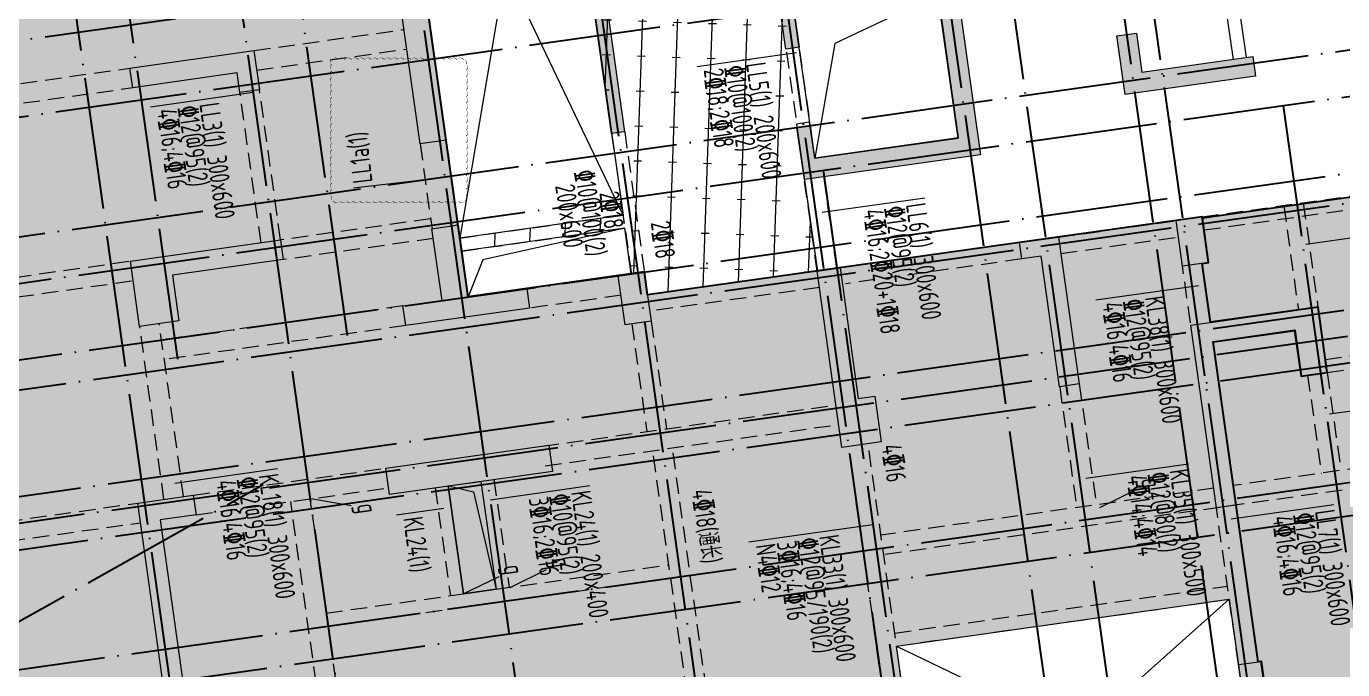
# Model space of a CAD drawing. Header units: millimetres. Extents: x 1089227 to 13101469, y 618865 to 10240562.
# Drawn here: x 3715404 to 3735382, y 4810079 to 4819837 of the extents above; entities that cross this region are included whole.
import ezdxf
from ezdxf.enums import TextEntityAlignment as Align

# ---------------------------------------------------------------- set-up
doc = ezdxf.new("R2010")
doc.units = ezdxf.units.MM
doc.header["$LTSCALE"] = 1000
doc.linetypes.add('DOTE', pattern=[2.42, 2, -0.2, 0.02, -0.2])
doc.linetypes.add('HIDDEN', pattern=[0.375, 0.25, -0.125])
doc.layers.get('0').update_dxf_attribs({"linetype": 'CONTINUOUS'})
doc.layers.add('0914调整', color=1, linetype='CONTINUOUS', plot=False)
for name, color, linetype in [('C-H', 8, 'CONTINUOUS'), ('DOTE', 1, 'DOTE'), ('辅助', 7, 'CONTINUOUS'), ('降板范围', 7, 'CONTINUOUS')]:
    doc.layers.add(name, color=color, linetype=linetype)
for name, color, linetype, lineweight in [('S-BEAM-DASH', 4, 'HIDDEN', 0), ('S-BEAM-SE-DASH', 3, 'HIDDEN', 0), ('S-HOLE', 11, 'CONTINUOUS', 0), ('S-SLAB', 160, 'CONTINUOUS', 0), ('S-SLAB-HATCH', 73, 'CONTINUOUS', 0), ('S-WALL', 31, 'CONTINUOUS', 0), ('梁原位标注', 7, 'CONTINUOUS', 18), ('梁名称编号', 2, 'CONTINUOUS', 18), ('梁标注引线', 2, 'CONTINUOUS', 18), ('梁集中标注', 2, 'CONTINUOUS', 18)]:
    doc.layers.add(name, color=color, linetype=linetype, lineweight=lineweight)
doc.styles.add('Style 1', font='yjkeng.shx', dxfattribs={"width": 0.7, "height": 300, "bigfont": 'yjkchn.shx'})

# ---------------------------------------------------------------- blocks, each defined once
blk = doc.blocks.new('52+', base_point=(0, -1000))
at = {"layer": 'DOTE', "color": 14}
for p, q in [((6500, 40365.9), (6500, -4203.8)), ((7300, 40365.9), (7300, 9200)), ((9000, 40365.9), (9000, -4203.8)), ((9900, 40365.9), (9900, 9200)), ((11700, 40365.9), (11700, -4203.8)), ((14400, 40365.9), (14400, -4203.8)), ((17200, 40365.9), (17200, -4203.8)), ((19650, 40365.9), (19650, -4203.8)), ((20600, 40365.9), (20600, -4203.8)), ((22250, 40365.9), (22250, -4203.8)), ((22700, 40365.9), (22700, -4203.8)), ((-1268, 14450), (32065.5, 14450)), ((-1268, 13300), (32065.5, 13300)), ((-1268, 11500), (32065.5, 11500)), ((-1268, 10800), (32065.5, 10800)), ((17400, 10801.1), (17400, -4203.8)), ((24450, 10800), (24450, -4203.8)), ((-1268, 9650), (32065.5, 9650)), ((-1268, 9200), (32065.5, 9200)), ((-1268, 7600), (32065.5, 7600)), ((-1268, 7200), (32065.5, 7200)), ((-1268, 6800), (32065.5, 6800)), ((-1268, 5000), (32065.5, 5000)), ((-1268, 4500), (32065.5, 4500))]:
    blk.add_line(p, q, dxfattribs=at)
blk = doc.blocks.new('塔楼轴网260428')
at = {"layer": '辅助', "rotation": 8.00000038206086}
blk.add_blockref('52+', (-192268.4, -21666.4), dxfattribs=at)
blk = doc.blocks.new('裙房轴网260428')
at = {"layer": 'DOTE', "color": 16, "linetype": 'DOTE'}
blk.add_line((-204725.1, -23271), (-185177.7, -12326.4), dxfattribs=at)
blk = doc.blocks.new('04地块地下轴网260428')
for name in ['裙房轴网260428', '塔楼轴网260428']:
    blk.add_blockref(name, (0, 0))
blk = doc.blocks.new('QZ-TL-0808')
at = {"layer": 'C-H'}
for points in [[(-135554, -94572), (-134860, -94474), (-134916, -94078), (-135906, -94217), (-135697, -95705), (-137876, -96011), (-138001, -95118), (-137803, -95090), (-137887, -94496), (-138283, -94551), (-137977, -96730), (-137779, -96703), (-137848, -96209), (-135669, -95903), (-135364, -98079), (-137542, -98386), (-137612, -97890), (-137810, -97918), (-137643, -99106), (-137445, -99078), (-137514, -98584), (-135336, -98278), (-135030, -100456), (-137208, -100762), (-137278, -100267), (-137476, -100295), (-137309, -101484), (-137111, -101454), (-137180, -100960), (-135002, -100654), (-134696, -102833), (-136874, -103139), (-136944, -102644), (-137142, -102672), (-137030, -103464), (-134357, -103088)], [(-140707, -97417), (-140509, -97389), (-139758, -102737), (-139956, -102764)], [(-143552, -98018), (-143156, -97963), (-142467, -102865), (-142863, -102920)], [(-132163, -102174), (-132288, -101283), (-131991, -101241), (-131907, -101835), (-130224, -101598), (-130182, -101895)], [(-147266, -101772), (-145384, -101507), (-145300, -102102), (-145598, -102143), (-145639, -101846), (-147224, -102069)], [(-131389, -104085), (-130993, -104029), (-130896, -104722), (-131292, -104778)], [(-143081, -105677), (-143123, -105380), (-142529, -105297), (-142682, -104208), (-142282, -104151), (-142133, -105241), (-141241, -105116), (-141200, -105413)], [(-147119, -105690), (-147258, -104699), (-144980, -104379), (-144939, -104676), (-146622, -104913), (-146525, -105606)], [(-133731, -104666), (-133766, -104419), (-133172, -104335), (-132858, -106563), (-133156, -106605), (-133434, -104625)], [(-139855, -104921), (-139459, -104865), (-139354, -105608), (-139750, -105664)], [(-135963, -106747), (-136211, -106782), (-136489, -104802), (-136836, -104850), (-136460, -107524), (-135866, -107440)], [(-131166, -105669), (-129235, -105398), (-129096, -106388), (-129492, -106444), (-129590, -105751), (-130828, -105925), (-130480, -108400), (-130777, -108442)], [(-143383, -107841), (-140907, -107493), (-140852, -107889), (-143327, -108237)], [(-146749, -111192), (-147146, -108369), (-146304, -108251), (-146263, -108548), (-146807, -108625), (-146452, -111150)], [(-130443, -110819), (-130096, -110770), (-129832, -112651), (-129584, -112617), (-129445, -113607), (-130039, -113690)]]:
    blk.add_hatch(color=256, dxfattribs=at).paths.add_polyline_path(points)
at = {"layer": 'S-WALL'}
for points in [[(-135554, -94572), (-134357, -103088), (-137030, -103464), (-137142, -102672), (-136944, -102644), (-136874, -103139), (-134696, -102833), (-135002, -100654)], [(-137180, -100960), (-137111, -101454), (-137309, -101484), (-137476, -100295)], [(-132163, -102174), (-132288, -101283), (-131991, -101241), (-131907, -101835), (-130224, -101598), (-130182, -101895), (-132163, -102174)], [(-147266, -101772), (-145384, -101507), (-145300, -102102), (-145598, -102143), (-145639, -101846), (-147224, -102069), (-147266, -101772)], [(-143081, -105677), (-143123, -105380), (-142529, -105297), (-142682, -104208), (-142282, -104151), (-142133, -105241), (-141241, -105116), (-141200, -105413), (-143081, -105677)], [(-147119, -105690), (-147258, -104699), (-144980, -104379), (-144939, -104676), (-146622, -104913), (-146525, -105606), (-147119, -105690)], [(-133731, -104666), (-133766, -104419), (-133172, -104335), (-132858, -106563), (-133156, -106605), (-133434, -104625), (-133731, -104666), (-133766, -104419)], [(-136836, -104850), (-136489, -104802), (-136211, -106782), (-135963, -106747), (-135866, -107440), (-136460, -107524), (-136836, -104850)], [(-131166, -105669), (-129235, -105398), (-129096, -106388), (-129492, -106444), (-129590, -105751), (-130828, -105925), (-130480, -108400), (-130777, -108442), (-131166, -105669)], [(-146749, -111192), (-147146, -108369), (-146304, -108251), (-146263, -108548), (-146807, -108625), (-146452, -111150), (-146749, -111192)], [(-130443, -110819), (-130096, -110770), (-129832, -112651), (-129584, -112617), (-129445, -113607), (-130039, -113690), (-130443, -110819)]]:
    blk.add_lwpolyline(points, dxfattribs=at)
for points in [[(-140707, -97417), (-140509, -97389), (-139758, -102737), (-139956, -102764)], [(-143552, -98018), (-143156, -97963), (-142467, -102865), (-142863, -102920)], [(-131389, -104085), (-130993, -104029), (-130896, -104722), (-131292, -104778)], [(-139855, -104921), (-139459, -104865), (-139354, -105608), (-139750, -105664)], [(-143383, -107841), (-140907, -107493), (-140852, -107889), (-143327, -108237)]]:
    blk.add_lwpolyline(points, close=True, dxfattribs=at)
blk = doc.blocks.new('1F柱网-0808')
blk.add_blockref('QZ-TL-0808', (144880, 148457))
blk = doc.blocks.new('2FJGBZ')
at = {"layer": 'S-SLAB-HATCH'}
h = blk.add_hatch(dxfattribs=at)
h.set_pattern_fill('松散材料', color=256, scale=200, angle=8)
h.set_pattern_definition([(8.0000004, (-5457252.86, 1932872.46), (133.485347, 397.445483), [0, -375])])
h.paths.add_polyline_path([(-9941, 34947), (-8108, 35973), (-7021, 34031), (-8854, 33005)], flags=16)
h.paths.add_polyline_path([(-5324, 26702), (-3492, 27727), (-2393, 25764), (-4225, 24738)], flags=16)
h.paths.add_polyline_path([(-593, 32496), (-676, 33091), (-924, 33056), (-1230, 35235), (701, 35506), (1091, 32733)], flags=16)
h.paths.add_polyline_path([(9248, 37919), (14299, 38629), (14772, 35262), (9722, 34554)], flags=16)
h.paths.add_polyline_path([(-685, 57224), (-2616, 56953), (-2950, 59330), (-1019, 59601)], flags=17)
h.paths.add_polyline_path([(-1646, 64057), (-2933, 63876), (-3114, 65163), (-1827, 65344)], flags=16)
h.paths.add_polyline_path([(-24126, 53937), (-21332, 55501), (-20160, 53408), (-22952, 51844)], flags=16)
edge = h.paths.add_edge_path()
edge.add_line((8274, 69995), (8191, 70590))
edge.add_line((8191, 70590), (3804, 69973))
edge.add_line((3804, 69973), (2121, 81951))
edge.add_line((2121, 81951), (-4347, 81042))
edge.add_line((-4347, 81042), (-6158, 83583))
edge.add_line((-6158, 83583), (-29732, 67073))
edge.add_line((-29732, 67073), (-29727, 67065))
edge.add_arc((-27730, 64687), 3105, 130.0192, 209.2114)
edge.add_line((-30440, 63171), (-28906, 60430))
edge.add_line((-28906, 60430), (-28209, 60820))
edge.add_line((-28209, 60820), (-23030, 51571))
edge.add_line((-23030, 51571), (-21720, 52305))
edge.add_line((-21720, 52305), (-19375, 48117))
edge.add_line((-19375, 48117), (-20683, 47384))
edge.add_line((-20683, 47384), (-16580, 40054))
edge.add_line((-16580, 40054), (-15271, 40787))
edge.add_line((-15271, 40787), (-13928, 38388))
edge.add_line((-13928, 38388), (-15237, 37655))
edge.add_line((-15237, 37655), (-7004, 22953))
edge.add_line((-7004, 22953), (-2295, 25590))
edge.add_line((-2295, 25590), (192, 21150))
edge.add_line((192, 21150), (9708, 26465))
edge.add_line((9708, 26465), (9462, 26902))
edge.add_line((9462, 26902), (13922, 29398))
edge.add_line((13922, 29398), (14261, 29587))
edge.add_line((14261, 29587), (12238, 32884))
edge.add_line((12238, 32884), (12186, 33190))
edge.add_line((12186, 33190), (11986, 34618))
edge.add_line((11986, 34618), (14806, 35014))
edge.add_line((14806, 35014), (14841, 34766))
edge.add_line((14841, 34766), (15435, 34850))
edge.add_line((15435, 34850), (15296, 35840))
edge.add_line((15296, 35840), (15049, 35805))
edge.add_line((15049, 35805), (14786, 37687))
edge.add_line((14786, 37687), (14735, 37681))
edge.add_line((14735, 37681), (14054, 42533))
edge.add_line((14054, 42533), (15292, 42708))
edge.add_line((15292, 42708), (15390, 42014))
edge.add_line((15390, 42014), (15786, 42070))
edge.add_line((15786, 42070), (15647, 43059))
edge.add_line((15647, 43059), (14012, 42829))
edge.add_line((14012, 42829), (13886, 43721))
edge.add_line((13886, 43721), (13985, 43736))
edge.add_line((13985, 43736), (13889, 44429))
edge.add_line((13889, 44429), (5471, 43245))
edge.add_line((5471, 43245), (5422, 43593))
edge.add_line((5422, 43593), (2748, 43216))
edge.add_line((2748, 43216), (1399, 52821))
edge.add_line((1399, 52821), (1744, 52870))
edge.add_line((1744, 52870), (1737, 52919))
edge.add_line((1737, 52919), (2332, 53003))
edge.add_line((2332, 53003), (2338, 52953))
edge.add_line((2338, 52953), (3676, 53141))
edge.add_line((3676, 53141), (3627, 53490))
edge.add_line((3627, 53490), (2735, 53363))
edge.add_line((2735, 53363), (2179, 57324))
edge.add_line((2179, 57324), (-346, 56969))
edge.add_line((-346, 56969), (-388, 57266))
edge.add_line((-388, 57266), (-685, 57224))
edge.add_line((-685, 57224), (-1450, 62671))
edge.add_line((-1450, 62671), (-1154, 62713))
edge.add_line((-1154, 62713), (-1975, 68555))
edge.add_line((-1975, 68555), (8274, 69995))
h.paths.add_polyline_path([(-14963, 37579), (-12696, 38848), (-11523, 36754), (-13791, 35485)], flags=16)
h = blk.add_hatch(dxfattribs=at)
h.set_pattern_fill('橡胶', color=256, scale=150, angle=8)
h.set_pattern_definition([(88, (-21741.7, -30030.15), (-530.007, 18.5083), []), (178, (-21131.1, -29460.8), (-18.5083, -530.007), [120, -410.33])])
h.paths.add_polyline_path([(8047, 43607), (5471, 43245), (5422, 43592), (2749, 43218), (1399, 52821), (1744, 52870), (1737, 52919), (2333, 53003), (2340, 52954), (3676, 53141), (3711, 52894), (4107, 52949), (4066, 53247), (6639, 53608), (6682, 53311), (7077, 53367), (7035, 53664), (9016, 53942), (10185, 45625), (8007, 45320), (7930, 45863), (7732, 45835)])
h.paths.add_polyline_path([(2748, 43216), (5223, 43565), (5127, 44258), (2651, 43910)])
h.paths.add_polyline_path([(5099, 44455), (2623, 44107), (1524, 51930), (4000, 52278)], flags=16)
h.paths.add_polyline_path([(2733, 52302), (1496, 52128), (1391, 52871), (2629, 53045)])
h.paths.add_polyline_path([(2834, 53023), (3676, 53141), (3711, 52894), (3909, 52922), (3972, 52476), (2931, 52330)], flags=17)
h.paths.add_polyline_path([(7630, 53747), (7035, 53664), (7077, 53367), (6880, 53339), (7005, 52448), (7797, 52559)], flags=16)
h.paths.add_polyline_path([(9184, 52751), (7995, 52584), (7828, 53775), (9016, 53942)])
h.paths.add_polyline_path([(7033, 52246), (9212, 52552), (9518, 50375), (7339, 50069)], flags=16)
h.paths.add_polyline_path([(7367, 49871), (9546, 50177), (9851, 48001), (7673, 47695)], flags=16)
h.paths.add_polyline_path([(7701, 47495), (9880, 47801), (10185, 45624), (8007, 45318)])
h = blk.add_hatch(dxfattribs=at)
h.set_pattern_fill('GRASS', color=256, scale=150, angle=8)
h.set_pattern_definition([(98.0000004, (-5457252.86, 1932872.46), (-338.085388, 254.76561), [79.374198, -519.303045]), (53, (-5457252.86, 1932872.46), (-338.08562, 254.765784), [79.374198, -343.954845]), (143, (-5457252.86, 1932872.46), (-254.765784, -338.08562), [79.374198, -343.954845])])
h.paths.add_polyline_path([(15281, 27932), (15106, 27833), (14089, 29483), (14429, 29693), (14220, 30033), (14048, 29928), (12238, 32885), (11986, 34618), (14806, 35014), (14841, 34766), (15435, 34850), (15296, 35840), (15049, 35805), (14784, 37687), (14735, 37680), (14568, 38869), (14054, 42532), (15292, 42707), (15389, 42014), (15786, 42070), (15647, 43059), (14013, 42830), (13886, 43721), (13985, 43736), (13891, 44416), (37277, 47715), (40077, 43161), (34920, 39994), (28083, 35793), (15579, 28114)])
at = {"layer": 'S-BEAM-DASH', "linetype": 'Continuous'}
for p, q in [((14559, 46846), (14177, 49569)), ((14361, 46818), (13978, 49541)), ((2941, 40416), (3170, 38781)), ((2445, 40347), (2675, 38711)), ((2675, 38711), (3170, 38781))]:
    blk.add_line(p, q, dxfattribs=at)
at = {"layer": 'S-BEAM-DASH'}
for p, q in [((13888, 44428), (37248, 47710)), ((13916, 44230), (37082, 47484)), ((-502, 46951), (1774, 47271)), ((-460, 46654), (1816, 46974)), ((7777, 46952), (7930, 45863)), ((7579, 46925), (7732, 45835)), ((-6643, 46086), (-2383, 46686)), ((-6602, 45791), (-2342, 46389)), ((-99, 44079), (-419, 46357)), ((-396, 44037), (-716, 46315)), ((4925, 45691), (5224, 43565)), ((5123, 45719), (5422, 43593)), ((2018, 45535), (2199, 44249)), ((2442, 45394), (2595, 44305)), ((8045, 43606), (7850, 44993)), ((8342, 43648), (8147, 45035)), ((15125, 44602), (15348, 43017)), ((15422, 44643), (15645, 43059)), ((2178, 44398), (-100, 44078)), ((11709, 44121), (13492, 44372)), ((2219, 44101), (-58, 43780)), ((11115, 44038), (8442, 43662)), ((11744, 43874), (13527, 44124)), ((-6734, 43145), (-2378, 43758)), ((11150, 43790), (8476, 43415)), ((8046, 43607), (5471, 43246)), ((13709, 42824), (13589, 43679)), ((14012, 42829), (13886, 43721)), ((-6692, 42848), (-2334, 43461)), ((5026, 43536), (3639, 43341)), ((8080, 43359), (5506, 42999)), ((5068, 43239), (3681, 43044)), ((1758, 43077), (-1906, 42562)), ((-1869, 40143), (-2238, 42767)), ((-1572, 40185), (-1941, 42809)), ((1800, 42779), (-1864, 42265)), ((5230, 42807), (5459, 41173)), ((5527, 42849), (5756, 41215)), ((15757, 42267), (19817, 42837)), ((15785, 42069), (19845, 42639)), ((15488, 42028), (15696, 40542)), ((15785, 42069), (15993, 40583)), ((11725, 41852), (11983, 40020)), ((12023, 41894), (12280, 40062)), ((3875, 40950), (8331, 41576)), ((3916, 40653), (8372, 41279)), ((9388, 36926), (8817, 40989)), ((20054, 41154), (14359, 40354)), ((6170, 36474), (5550, 40883)), ((6467, 36516), (5847, 40925)), ((9091, 36885), (8520, 40947)), ((20095, 40857), (9054, 39305)), ((-1423, 40206), (1498, 40616)), ((3139, 40444), (3368, 38809)), ((-1382, 39909), (1540, 40319)), ((2247, 40319), (2477, 38684)), ((14063, 40312), (9012, 39602)), ((-4642, 39753), (-2265, 40087)), ((701, 35506), (54, 40110)), ((998, 35547), (351, 40152)), ((14438, 37638), (14104, 40015)), ((14735, 37680), (14401, 40057)), ((-4600, 39456), (-2223, 39790)), ((3170, 38781), (5794, 39150)), ((622, 38221), (5821, 38952)), ((9221, 38117), (14271, 38827)), ((594, 38419), (2675, 38711))]:
    blk.add_line(p, q, dxfattribs=at)
at = {"layer": 'S-BEAM-SE-DASH'}
for p, q in [((2622, 44108), (5099, 44456)), ((2650, 43910), (5127, 44258)), ((9248, 37919), (14299, 38629))]:
    blk.add_line(p, q, dxfattribs=at)
at = {"layer": 'S-HOLE'}
for points in [[(5099, 44455), (2623, 44107), (1524, 51930), (4000, 52278)], [(7701, 47495), (9880, 47801), (10185, 45624), (8007, 45318)], [(2748, 43216), (5223, 43565), (5127, 44258), (2651, 43910)], [(9248, 37919), (14299, 38629), (14772, 35262), (9722, 34554)]]:
    blk.add_lwpolyline(points, close=True, dxfattribs=at)
for points in [[(4000, 52278), (2623, 44108)], [(5098, 44455), (1524, 51930)], [(9880, 47801), (8311, 47056), (8007, 45318)], [(5126, 44258), (2969, 43777), (2748, 43216)], [(2675, 38711), (2445, 40347), (2941, 40415), (3170, 38781), (2675, 38711)], [(2450, 40347), (2826, 40259), (3170, 38781)], [(9722, 34552), (14299, 38629)], [(9248, 37919), (14772, 35262)]]:
    blk.add_lwpolyline(points, dxfattribs=at)
at = {"layer": 'S-SLAB'}
blk.add_lwpolyline([(8047, 43607), (5471, 43245), (5422, 43592), (2749, 43218), (1399, 52821), (1744, 52870), (1737, 52919), (2333, 53003), (2340, 52954), (3676, 53141), (3711, 52894), (4107, 52949), (4066, 53247), (6639, 53608), (6682, 53311), (7077, 53367), (7035, 53664), (9016, 53942), (10185, 45625), (8007, 45320), (7930, 45863), (7732, 45835)], close=True, dxfattribs=at)
at = {"layer": '降板范围'}
for points in [[(15049, 35805), (14786, 37687), (14735, 37681), (14054, 42533), (15292, 42708), (15390, 42014), (15786, 42070), (15647, 43059), (14012, 42829), (13886, 43721), (13985, 43736), (13889, 44429), (5471, 43245), (5422, 43593), (2748, 43216), (1399, 52821)], [(15049, 35805), (14784, 37687), (14735, 37680), (14568, 38869), (14054, 42532), (15292, 42707), (15389, 42014), (15786, 42070), (15647, 43059), (14013, 42830), (13886, 43721), (13985, 43736), (13891, 44416), (37277, 47715)]]:
    blk.add_lwpolyline(points, dxfattribs=at)
blk.add_blockref('1F柱网-0808', (0, 0))

msp = doc.modelspace()

# ---------------------------------------------------------------- linework, layer by layer
at = {"layer": '0914调整'}
msp.add_lwpolyline([(3720039.775, 4819332.107, 0, 10, -0.52056705), (3720139.775, 4819332.107, 0, 10, -0.52056705), (3720239.775, 4819332.107, 0, 10, -0.52056705), (3720339.775, 4819332.107, 0, 10, -0.52056705), (3720439.775, 4819332.107, 0, 10, -0.52056705), (3720539.775, 4819332.107, 0, 10, -0.52056705), (3720639.775, 4819332.107, 0, 10, -0.52056705), (3720739.775, 4819332.107, 0, 10, -0.52056705), (3720839.775, 4819332.107, 0, 10, -0.52056705), (3720939.775, 4819332.107, 0, 10, -0.52056705), (3721039.775, 4819332.107, 0, 10, -0.52056705), (3721139.775, 4819332.107, 0, 10, -0.52056705), (3721239.775, 4819332.107, 0, 10, -0.52056705), (3721339.775, 4819332.107, 0, 10, -0.52056705), (3721439.775, 4819332.107, 0, 10, -0.52056705), (3721539.775, 4819332.107, 0, 10, -0.52056705), (3721639.775, 4819332.107, 0, 10, -0.52056705), (3721739.775, 4819332.107, 0, 10, -0.52056705), (3721839.775, 4819332.107, 0, 10, -0.52056705), (3721939.775, 4819332.107, 0, 10, -0.52056705), (3722039.775, 4819332.107, 0, 10, -0.52056705), (3722079.532, 4819271.864, 0, 10, -0.52056705), (3722079.532, 4819171.864, 0, 10, -0.52056705), (3722079.532, 4819071.864, 0, 10, -0.52056705), (3722079.532, 4818971.864, 0, 10, -0.52056705), (3722079.532, 4818871.864, 0, 10, -0.52056705), (3722079.532, 4818771.864, 0, 10, -0.52056705), (3722079.532, 4818671.864, 0, 10, -0.52056705), (3722079.532, 4818571.864, 0, 10, -0.52056705), (3722079.532, 4818471.864, 0, 10, -0.52056705), (3722079.532, 4818371.864, 0, 10, -0.52056705), (3722079.532, 4818271.864, 0, 10, -0.52056705), (3722079.532, 4818171.864, 0, 10, -0.52056705), (3722079.532, 4818071.864, 0, 10, -0.52056705), (3722079.532, 4817971.864, 0, 10, -0.52056705), (3722079.532, 4817871.864, 0, 10, -0.52056705), (3722079.532, 4817771.864, 0, 10, -0.52056705), (3722079.532, 4817671.864, 0, 10, -0.52056705), (3722079.532, 4817571.864, 0, 10, -0.52056705), (3722079.532, 4817471.864, 0, 10, -0.52056705), (3722079.532, 4817371.864, 0, 10, -0.52056705), (3722079.532, 4817271.864, 0, 10, -0.52056705), (3722064.926, 4817186.47, 0, 10, -0.52056705), (3721964.926, 4817186.47, 0, 10, -0.52056705), (3721864.926, 4817186.47, 0, 10, -0.52056705), (3721764.926, 4817186.47, 0, 10, -0.52056705), (3721664.926, 4817186.47, 0, 10, -0.52056705), (3721564.926, 4817186.47, 0, 10, -0.52056705), (3721464.926, 4817186.47, 0, 10, -0.52056705), (3721364.926, 4817186.47, 0, 10, -0.52056705), (3721264.926, 4817186.47, 0, 10, -0.52056705), (3721164.926, 4817186.47, 0, 10, -0.52056705), (3721064.926, 4817186.47, 0, 10, -0.52056705), (3720964.926, 4817186.47, 0, 10, -0.52056705), (3720864.926, 4817186.47, 0, 10, -0.52056705), (3720764.926, 4817186.47, 0, 10, -0.52056705), (3720664.926, 4817186.47, 0, 10, -0.52056705), (3720564.926, 4817186.47, 0, 10, -0.52056705), (3720464.926, 4817186.47, 0, 10, -0.52056705), (3720364.926, 4817186.47, 0, 10, -0.52056705), (3720264.926, 4817186.47, 0, 10, -0.52056705), (3720164.926, 4817186.47, 0, 10, -0.52056705), (3720064.926, 4817186.47, 0, 10, -0.52056705), (3720039.775, 4817261.319, 0, 10, -0.52056705), (3720039.775, 4817361.319, 0, 10, -0.52056705), (3720039.775, 4817461.319, 0, 10, -0.52056705), (3720039.775, 4817561.319, 0, 10, -0.52056705), (3720039.775, 4817661.319, 0, 10, -0.52056705), (3720039.775, 4817761.319, 0, 10, -0.52056705), (3720039.775, 4817861.319, 0, 10, -0.52056705), (3720039.775, 4817961.319, 0, 10, -0.52056705), (3720039.775, 4818061.319, 0, 10, -0.52056705), (3720039.775, 4818161.319, 0, 10, -0.52056705), (3720039.775, 4818261.319, 0, 10, -0.52056705), (3720039.775, 4818361.319, 0, 10, -0.52056705), (3720039.775, 4818461.319, 0, 10, -0.52056705), (3720039.775, 4818561.319, 0, 10, -0.52056705), (3720039.775, 4818661.319, 0, 10, -0.52056705), (3720039.775, 4818761.319, 0, 10, -0.52056705), (3720039.775, 4818861.319, 0, 10, -0.52056705), (3720039.775, 4818961.319, 0, 10, -0.52056705), (3720039.775, 4819061.319, 0, 10, -0.52056705), (3720039.775, 4819161.319, 0, 10, -0.52056705), (3720039.775, 4819261.319, 0, 10, -0.52056705)], format="xyseb", close=True, dxfattribs=at)
at = {"layer": '梁原位标注', "lineweight": 18}
for p, q in [((3731697.83, 4812539.331), (3732253.703, 4812810.448)), ((3719722.813, 4812674.27), (3720332.044, 4812567.791)), ((3722745.494, 4811326.49), (3723299.818, 4811600.762)), ((3722021.463, 4811222.319), (3722577.775, 4811492.535))]:
    msp.add_line(p, q, dxfattribs=at)
at = {"layer": '梁标注引线', "color": 6, "lineweight": 18}
for p, q in [((3727093.171, 4819436.113), (3725584.913, 4819224.168)), ((3718846.811, 4818832.055), (3717289.043, 4818613.125)), ((3721456.328, 4817510.354), (3720368.412, 4817381.376)), ((3727483.731, 4817016.399), (3729041.499, 4817235.329)), ((3733194.653, 4815900.213), (3731636.885, 4815681.283)), ((3735184.311, 4813958.365), (3736742.078, 4814177.295)), ((3717659.736, 4812909.205), (3719217.503, 4813128.135)), ((3731483.879, 4812983.881), (3733041.646, 4813202.811)), ((3722450.241, 4812653.44), (3723957.267, 4812873.98)), ((3721739.813, 4812523.287), (3721023.611, 4812423.815)), ((3733691.481, 4812365.097), (3735249.249, 4812584.027)), ((3728250.787, 4812277.042), (3726371.182, 4812012.881))]:
    msp.add_line(p, q, dxfattribs=at)
at = {"layer": '梁标注引线', "color": 3, "lineweight": 18}
msp.add_line((3734822.549, 4816532.436), (3736702.153, 4816796.597), dxfattribs=at)

# ---------------------------------------------------------------- block references
for name, p in [('2FJGBZ', (3719362.209, 4772518.421)), ('04地块地下轴网260428', (3904175.334, 4825211.796))]:
    msp.add_blockref(name, p)

# ---------------------------------------------------------------- texts
at = {"layer": '梁原位标注', "style": 'Style 1', "width": 0.7}
for s, p in [('%%13210@100(2)', (3724114.848, 4817027.541)), ('200x600', (3723793.011, 4816982.31)), ('2%%13318', (3724436.685, 4817072.772))]:
    msp.add_text(s, height=300, rotation=-82, dxfattribs=at).set_placement(p, align=Align.TOP_CENTER)
for s, rotation, p in [('2%%13318', -82, (3724870.459, 4816285.603)), ('g', -82, (3732253.703, 4812810.448)), ('g', -81.6743502, (3723299.818, 4811600.762)), ('g', -82.0928359, (3722577.775, 4811492.535))]:
    msp.add_text(s, height=300, rotation=rotation, dxfattribs=at).set_placement(p, align=Align.BOTTOM_RIGHT)
for s, rotation, p in [('4%%13316', -82, (3728295.911, 4813464.882)), ('g', -81.9137347, (3720332.044, 4812567.791))]:
    msp.add_text(s, height=300, rotation=rotation, dxfattribs=at).set_placement(p, align=Align.BOTTOM_LEFT)
msp.add_text('4%%13318(通长)', height=300, rotation=-82, dxfattribs=at).set_placement((3725492.114, 4812221.563), align=Align.BOTTOM_CENTER)
at = {"layer": '梁名称编号', "color": 6, "style": 'Style 1', "width": 0.7}
for s, rotation, p in [('LL5(1) 200x600', -82.0009972, (3726236.938, 4819255.203)), ('LL3(1) 300x600', -82, (3717941.068, 4818644.171)), ('KL38(1) 300x600', -82, (3732288.91, 4815712.329)), ('KL24(1)', -82.0928359, (3721031.865, 4812364.385)), ('KL33(1) 300x600', -82, (3727345.044, 4812089.159))]:
    msp.add_text(s, height=300, rotation=rotation, dxfattribs=at).set_placement(p, align=Align.BOTTOM_LEFT)
for s, rotation, p in [('LL1a(1)', 96.7611295, (3720361.349, 4817440.959)), ('LL6(1) 300x600', -82, (3729049.85, 4817175.913)), ('KL18(1) 300x600', -82, (3719225.854, 4813068.719)), ('KL35(1) 300x500', -82, (3733049.997, 4813143.394)), ('KL24(1) 200x400', -81.6743502, (3723965.955, 4812814.613)), ('LL7(1) 300x600', -82, (3735257.599, 4812524.611))]:
    msp.add_text(s, height=300, rotation=rotation, dxfattribs=at).set_placement(p, align=Align.TOP_LEFT)
at = {"layer": '梁集中标注', "color": 6, "style": 'Style 1', "width": 0.7}
for s, rotation, p in [('2%%13318;2%%13318', -82.0009972, (3725593.262, 4819164.752)), ('%%13210@100(2)', -82.0009972, (3725915.1, 4819209.978)), ('4%%13316;4%%13316', -82, (3717297.394, 4818553.709)), ('%%13212@95(2)', -82, (3717619.231, 4818598.94)), ('4%%13316;4%%13316', -82, (3731645.235, 4815621.867)), ('%%13212@95(2)', -82, (3731967.072, 4815667.098)), ('N4%%13312', -82, (3726379.533, 4811953.465)), ('3%%13316;4%%13316', -82, (3726701.37, 4811998.696)), ('%%13212@95/190(2)', -82, (3727023.207, 4812043.927))]:
    msp.add_text(s, height=300, rotation=rotation, dxfattribs=at).set_placement(p, align=Align.BOTTOM_LEFT)
for s, rotation, p in [('4%%13316;2%%13320+1%%13318', -82, (3728406.175, 4817085.45)), ('%%13212@95(2)', -82, (3728728.012, 4817130.682)), ('4%%13316;4%%13316', -82, (3718582.18, 4812978.256)), ('%%13212@95(2)', -82, (3718904.017, 4813023.488)), ('4%%13314;4%%13314', -82, (3732406.322, 4813052.932)), ('%%13212@80(2)', -82, (3732728.16, 4813098.163)), ('3%%13316;2%%13316', -81.6743502, (3723322.805, 4812720.493)), ('%%13210@95(2)', -81.6743502, (3723644.38, 4812767.553)), ('4%%13316;4%%13316', -82, (3734613.925, 4812434.149)), ('%%13212@95(2)', -82, (3734935.762, 4812479.38))]:
    msp.add_text(s, height=300, rotation=rotation, dxfattribs=at).set_placement(p, align=Align.TOP_LEFT)

doc.saveas('drawing.dxf')
